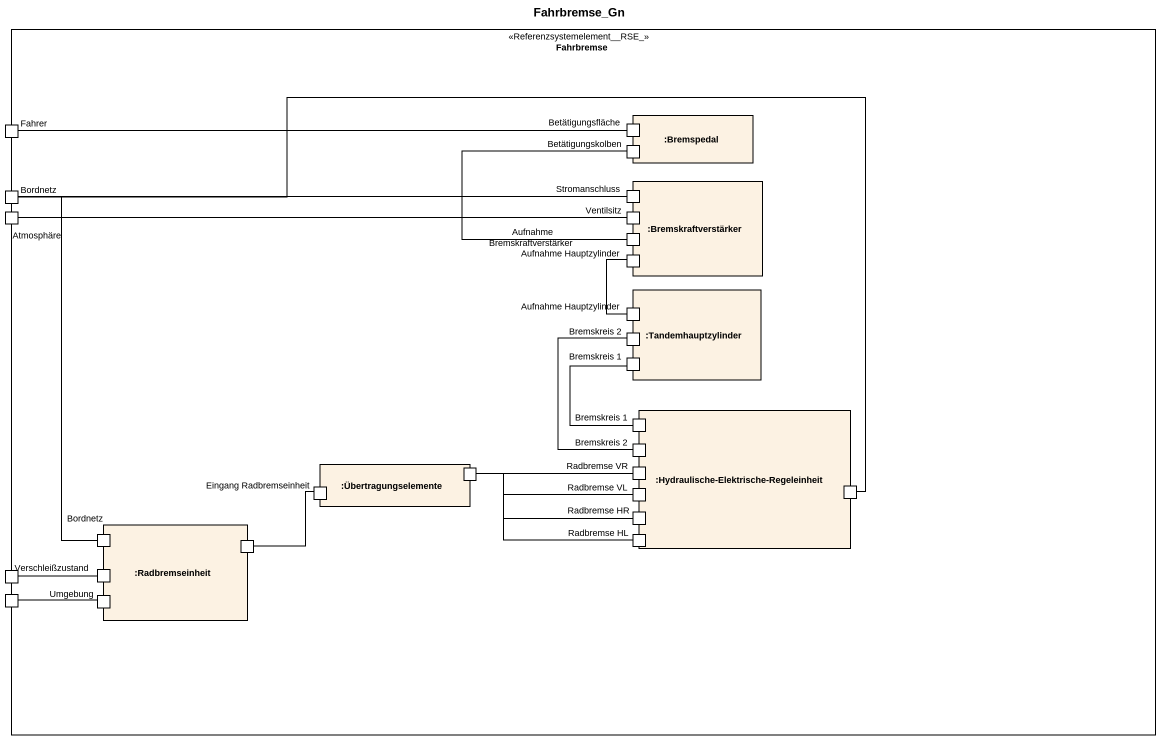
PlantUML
@startuml
title Fahrbremse_Gn
rectangle Fahrbremse <<Referenzsystemelement__RSE_>> {
  rectangle ":Bremspedal" as Bremspedal {
    port Betätigungsfläche
    port Betätigungskolben
  }
  port Fahrer
  port Bordnetz
  rectangle ":Bremskraftverstärker" as Bremskraftverstärker {
    port Stromanschluss
    port Ventilsitz
    port "Aufnahme Bremskraftverstärker" as Aufnahme
    port "Aufnahme Hauptzylinder" as Aufnahme_Hauptzylinder
  }
  port Atmosphäre
  rectangle ":Tandemhauptzylinder" as Tandemhauptzylinder {
    port "Aufnahme Hauptzylinder" as Aufnahme_Hauptzylinder_2
    port "Bremskreis 2" as Bremskreis_2
    port "Bremskreis 1" as Bremskreis_1
  }
  rectangle ":Hydraulische-Elektrische-Regeleinheit" as Hydraulische_Elektrische {
    port "Bremskreis 1" as Bremskreis_1_2
    port "Bremskreis 2" as Bremskreis_2_2
    port "Radbremse VR" as Radbremse_VR
    port "Radbremse VL" as Radbremse_VL
    port " " as port2
    port "Radbremse HL" as Radbremse_HL
    port "Radbremse HR" as Radbremse_HR
  }
  rectangle ":Übertragungselemente" as Übertragungselemente {
    port " " as port1
    port "Eingang Radbremseinheit" as Eingang_Radbremseinheit
  }
  rectangle ":Radbremseinheit" as Radbremseinheit {
    port "Bordnetz" as Bordnetz_2
    port " " as port3
    port Verschleißzustand
    port Umgebung
  }
  port " " as port4
  port " " as port5
}
Betätigungsfläche -left- Fahrer
Betätigungskolben -- Aufnahme
Bordnetz -right- port2
Bordnetz -- Bordnetz_2
Stromanschluss -left- Bordnetz
Ventilsitz -left- Atmosphäre
Aufnahme_Hauptzylinder -- Aufnahme_Hauptzylinder_2
Bremskreis_1_2 -up- Bremskreis_1
Bremskreis_2_2 -up- Bremskreis_2
Radbremse_VR -left- port1
Eingang_Radbremseinheit -- port3
Radbremse_VL -left- port1
Radbremse_HL -left- port1
Radbremse_HR -left- port1
Verschleißzustand -left- port4
Umgebung -left- port5
@enduml
